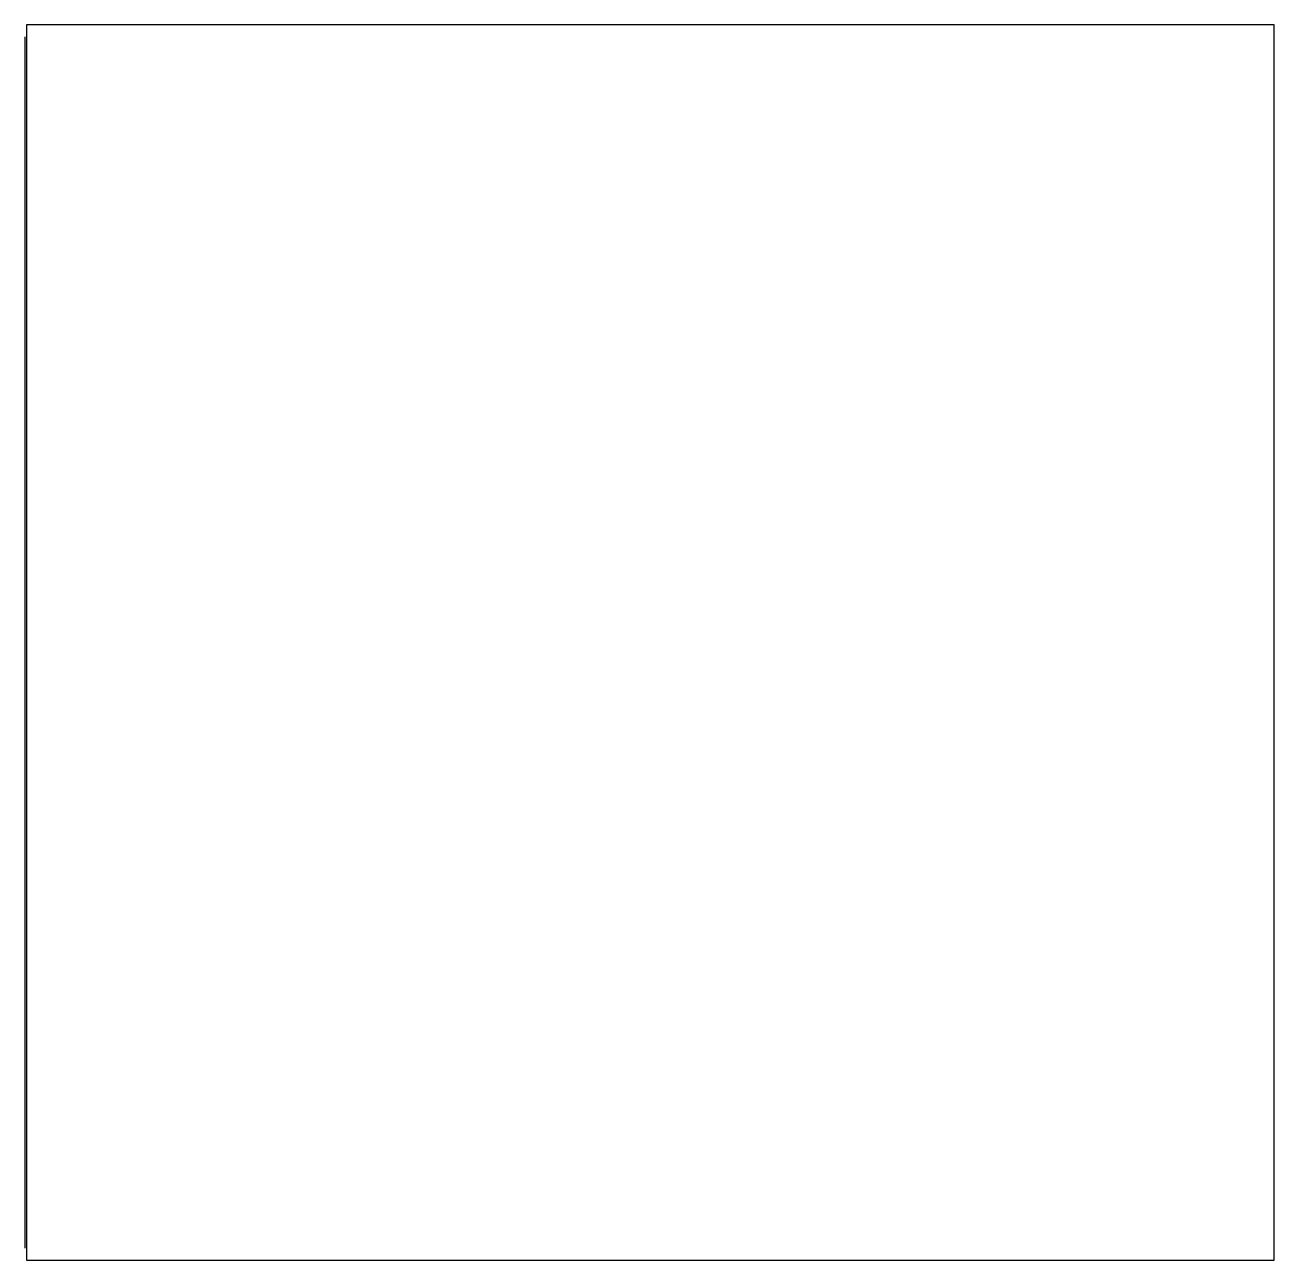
# Model space of a CAD drawing. Header units: millimetres. Extents: x -263 to 263, y -5 to 515.
import ezdxf

# ---------------------------------------------------------------- set-up
doc = ezdxf.new("R2010")
doc.units = ezdxf.units.MM
doc.layers.get('0').update_dxf_attribs({"linetype": 'CONTINUOUS'})

msp = doc.modelspace()

# ---------------------------------------------------------------- linework, layer by layer
msp.add_line((-263.07, 510), (-263.07, 0))
msp.add_lwpolyline([(-262.42, -4.96), (262.58, -4.96), (262.58, 515.04), (-262.42, 515.04)], close=True)

doc.saveas('drawing.dxf')
